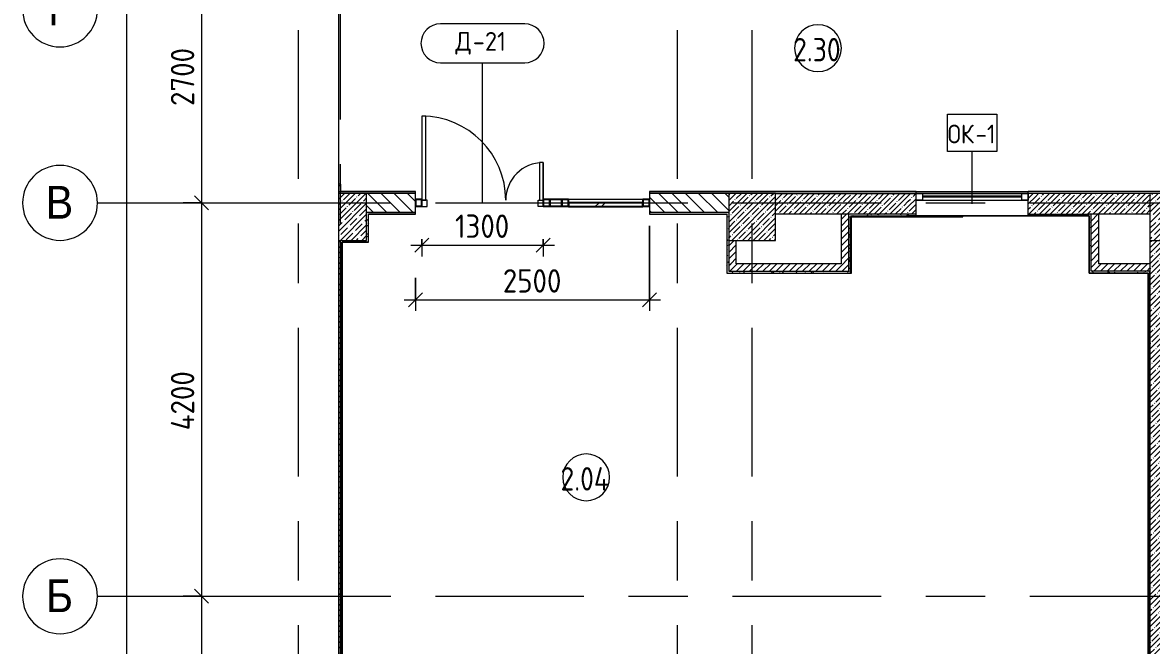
# Model space of a CAD drawing. Header units: millimetres. Extents: x 35363 to 232034, y -8553 to 29000.
# Drawn here: x 35363 to 47425, y 3076 to 9724 of the extents above; entities that cross this region are included whole.
import ezdxf

# ---------------------------------------------------------------- set-up
doc = ezdxf.new("R2010")
doc.units = ezdxf.units.MM
doc.linetypes.add('Осевая', pattern=[3175, 635, -476.25, 1587.5, -476.25])
for name, color, linetype, lineweight in [('A-ANNO-DIMS', 7, 'Continuous', 9), ('A-ANNO-DIMS-100', 7, 'Continuous', 9), ('A-AREA-IDEN', 7, 'Continuous', 9), ('A-DETL-GENF', 7, 'Continuous', 9), ('A-DOOR-IDEN', 7, 'Continuous', 9), ('A-GLAZ', 7, 'Continuous', 9), ('A-GLAZ-1', 7, 'Continuous', 13), ('A-GLAZ-CURT', 7, 'Continuous', 9), ('A-GLAZ-CURT-1', 7, 'Continuous', 25), ('A-GLAZ-CWMG', 7, 'Continuous', 9), ('A-GLAZ-CWMG-1', 7, 'Continuous', 25), ('A-GLAZ-IDEN', 7, 'Continuous', 9), ('A-WALL', 7, 'Continuous', 9), ('I-WALL', 7, 'Continuous', 9), ('S-COLS', 7, 'Continuous', 9), ('Оси', 7, 'Continuous', 9), ('Оси-1', 7, 'Continuous', 20), ('Оси-2', 7, 'Осевая', 9)]:
    doc.layers.add(name, color=color, linetype=linetype, lineweight=lineweight)
for name, color, linetype, lineweight, true_color in [('A-DOOR-1', 1, 'Continuous', 9, 0xff0000), ('A-WALL-1', 7, 'Continuous', 9, 0x3c3c3c), ('A-WALL-FNSH-1', 7, 'Continuous', 9, 0x3c3c3c)]:
    doc.layers.add(name, color=color, linetype=linetype, lineweight=lineweight, true_color=true_color)
doc.styles.add('Arial', font='arial.ttf', dxfattribs={"width": 0.9, "height": 350})
doc.styles.add('GOST Common', font='GOST_Common.ttf', dxfattribs={"height": 200})
doc.styles.add('GOST Common_1', font='GOST_Common.ttf', dxfattribs={"width": 0.9, "height": 250})
doc.styles.add('ISOCPEUR', font='isocpeur.ttf', dxfattribs={"width": 0.9, "height": 250})
doc.styles.add('ISOCPEUR_1', font='isocpeur.ttf', dxfattribs={"width": 0.9, "height": 200})
doc.dimstyles.new('ISO-2_5_0_9К_БОЛЬШОЙ', dxfattribs={"dimscale": 304.8, "dimtxt": 248.995294, "dimasz": 0.492126, "dimexe": 0.393701, "dimexo": 0.984252, "dimgap": 0, "dimtad": 1, "dimdec": 0, "dimrnd": 10, "dimzin": 0, "dimdsep": 46, "dimtxsty": 'ISOCPEUR', "dimblk1": 'OBLIQUE', "dimblk2": 'OBLIQUE', "dimsah": 1, "dimcen": 0.09, "dimdle": 0.393701, "dimazin": 0, "dimtfac": 1, "dimtdec": 4, "dimtix": 1, "dimtmove": 0, "dimatfit": 3, "dimfxl": 1, "dimtvp": 1, "dimtolj": 1, "dimtzin": 0, "dimarcsym": 2})
doc.dimstyles.new('ISO-2_5_0_9К_БОЛЬШОЙ_1', dxfattribs={"dimscale": 304.8, "dimtxt": 248.995294, "dimasz": 0.492126, "dimexe": 0.393701, "dimexo": 0.984252, "dimgap": 0, "dimtad": 1, "dimdec": 0, "dimrnd": 10, "dimzin": 0, "dimdsep": 46, "dimtxsty": 'ISOCPEUR', "dimblk1": 'OBLIQUE', "dimblk2": 'OBLIQUE', "dimsah": 1, "dimcen": 0.09, "dimdle": 0.393701, "dimazin": 0, "dimtfac": 1, "dimtdec": 4, "dimtix": 1, "dimtmove": 2, "dimatfit": 3, "dimfxl": 1, "dimtvp": 1, "dimtolj": 1, "dimtzin": 0, "dimarcsym": 2})
pattern_1 = [(45, (0, 0), (-35.35534, 35.35534), [])]
pattern_2 = [(45, (0, 0), (-57.02463, 57.02463), []), (45, (57.025, 0), (-57.02463, 57.02463), [100.806, -20.161, 3.353, -16.808])]
pattern_3 = [(0, (0, 0), (121.92, 30.48), [10.058, -81.382, 10.058, -81.382, -487.68]), (0, (0, 0), (121.92, 30.48), [-182.88, 10.058, -172.822, 10.058, -81.382, -213.36]), (0, (0, 0), (121.92, 30.48), [-457.2, 10.058, -50.902, 10.058, -142.342]), (120, (45.72, 15.24), (-87.356454, 90.345817), [10.058, -81.382, 10.058, -81.382, -487.68]), (120, (45.72, 15.24), (-87.356454, 90.345817), [-182.88, 10.058, -172.822, 10.058, -81.382, -213.36]), (120, (45.72, 15.24), (-87.356454, 90.345817), [-457.2, 10.058, -50.902, 10.058, -142.342]), (240, (60.96, 76.2), (-34.563546, -120.825817), [10.058, -81.382, 10.058, -81.382, -487.68]), (240, (60.96, 76.2), (-34.563546, -120.825817), [-182.88, 10.058, -172.822, 10.058, -81.382, -213.36]), (240, (60.96, 76.2), (-34.563546, -120.825817), [-457.2, 10.058, -50.902, 10.058, -142.342])]

# ---------------------------------------------------------------- blocks, each defined once
blk = doc.blocks.new('BSC_Колонна _Прямоугольная - 500х500-23286270-План заполнения и маркировки дверных проемов 2 этажа в осях 12-23')
at = {"layer": 'S-COLS'}
h = blk.add_hatch(dxfattribs=at)
h.set_pattern_fill('FP_1', color=256, style=0, pattern_type=2)
h.set_pattern_definition([(45, (-38790, -7650), (-57.02463, 57.02463), []), (45, (-38732.975, -7650), (-57.02463, 57.02463), [100.806, -20.161, 3.353, -16.808])])
h.paths.add_polyline_path([(-47, -250), (250, -250), (250, 250), (-47, 250), (-47, -12)])
for p, q in [((250, 250), (-47, 250)), ((250, -250), (250, 250)), ((-47, -250), (250, -250))]:
    blk.add_line(p, q, dxfattribs=at)
blk = doc.blocks.new('BSC_Колонна _Прямоугольная - 500х500-V1-План заполнения и маркировки дверных проемов 2 этажа в осях 12-23')
at = {"layer": 'S-COLS'}
h = blk.add_hatch(dxfattribs=at)
h.set_pattern_fill('FP_2', color=256, style=0, pattern_type=2)
h.set_pattern_definition([(45, (-43160, -7650), (-57.02463, 57.02463), []), (45, (-43102.975, -7650), (-57.02463, 57.02463), [100.806, -20.161, 3.353, -16.808])])
h.paths.add_polyline_path([(-250, -250), (250, -250), (250, 250), (-250, 250)])
for p, q in [((250, 250), (-250, 250)), ((-250, 250), (-250, -250)), ((250, -250), (250, 250)), ((-250, -250), (250, -250))]:
    blk.add_line(p, q, dxfattribs=at)
blk = doc.blocks.new('BSC_Колонна _Прямоугольная - 500х500-V2-План заполнения и маркировки дверных проемов 2 этажа в осях 12-23')
at = {"layer": 'S-COLS'}
h = blk.add_hatch(dxfattribs=at)
h.set_pattern_fill('FP_3', color=256, style=0, pattern_type=2)
h.set_pattern_definition([(45, (-47660, -7650), (-57.02463, 57.02463), []), (45, (-47602.975, -7650), (-57.02463, 57.02463), [100.806, -20.161, 3.353, -16.808])])
h.paths.add_polyline_path([(-250, -250), (250, -250), (250, 250), (-250, 250)])
for p, q in [((250, 250), (-250, 250)), ((-250, 250), (-250, -250)), ((250, -250), (250, 250)), ((-250, -250), (250, -250))]:
    blk.add_line(p, q, dxfattribs=at)
blk = doc.blocks.new('120_Окно_СКБ_1Ст - 120_Окно_СКБ_1Ст 400х1200 EI30-24228621-План заполнения и маркировки дверных проемов 2 этажа в осях 12-23')
at = {"layer": 'A-GLAZ'}
for p, q in [((600, 110), (-600, 110)), ((-600, 40), (600, 40)), ((530, 80), (-530, 80)), ((530, 70), (-530, 70))]:
    blk.add_line(p, q, dxfattribs=at)
at = {"layer": 'A-GLAZ-1'}
for p, q in [((-600, 40), (-600, 110)), ((-600, 110), (-530, 110)), ((-530, 40), (-600, 40)), ((-530, 110), (-530, 40)), ((530, 40), (530, 110)), ((530, 110), (600, 110)), ((600, 40), (530, 40)), ((600, 110), (600, 40))]:
    blk.add_line(p, q, dxfattribs=at)
blk = doc.blocks.new('Прямоугольный импост - 50 x 70 мм-31700031-План заполнения и маркировки дверных проемов 2 этажа в осях 12-23')
at = {"layer": 'A-GLAZ-CWMG-1'}
for p, q in [((-70, 35), (0, 35)), ((-70, -35), (-70, 35)), ((0, 35), (0, -35)), ((0, -35), (-70, -35))]:
    blk.add_line(p, q, dxfattribs=at)
blk = doc.blocks.new('Дверь_Витражная_остекление_ - ДВН_ДАО_Главный вход_1200 в свету-31742133-План заполнения и маркировки дверных проемов 2 этажа в осях 12-23')
at = {"layer": 'A-DETL-GENF'}
for p, q in [((-607.5, 925), (-647.5, 925)), ((-647.5, 925), (-647.5, 35)), ((-607.5, 30), (-607.5, 925)), ((647.5, 430), (607.5, 430)), ((607.5, 430), (607.5, 30)), ((647.5, 35), (647.5, 430)), ((-647.5, 30), (-607.5, 30)), ((-592.5, 30), (-647.5, 30)), ((-592.5, -40), (-592.5, 30)), ((592.5, -40), (592.5, 30)), ((592.5, 30), (647.5, 30)), ((607.5, 30), (647.5, 30)), ((-647.5, -35), (-647.5, -40)), ((-647.5, -40), (-592.5, -40)), ((647.5, -40), (592.5, -40)), ((647.5, -35), (647.5, -40))]:
    blk.add_line(p, q, dxfattribs=at)
at = {"layer": 'A-DOOR-1'}
for p, q in [((-647.5, 925), (-647.5, 35)), ((647.5, 430), (647.5, 35))]:
    blk.add_line(p, q, dxfattribs=at)
for centre, radius, start, end in [((-647.5, 30), 895, 360, 90), ((647.5, 30), 400, 90, 180)]:
    blk.add_arc(centre, radius, start, end, dxfattribs=at)
blk = doc.blocks.new('Системная панель - Стемалит - 40мм-32257327-План заполнения и маркировки дверных проемов 2 этажа в осях 12-23')
at = {"layer": 'A-GLAZ-CURT-1'}
for p, q in [((65, 35), (-65, 35)), ((-65, 35), (-65, -35)), ((65, -35), (65, 35)), ((-65, -35), (65, -35))]:
    blk.add_line(p, q, dxfattribs=at)
blk = doc.blocks.new('Прямоугольный импост - 50 x 70 мм-31687886-План заполнения и маркировки дверных проемов 2 этажа в осях 12-23')
at = {"layer": 'A-GLAZ-CWMG-1'}
for p, q in [((-35, 35), (35, 35)), ((-35, -35), (-35, 35)), ((35, 35), (35, -35)), ((35, -35), (-35, -35))]:
    blk.add_line(p, q, dxfattribs=at)
blk = doc.blocks.new('Прямоугольный импост - 50 x 70 мм-31701779-План заполнения и маркировки дверных проемов 2 этажа в осях 12-23')
at = {"layer": 'A-GLAZ-CWMG-1'}
for p, q in [((0, 35), (-70, 35)), ((-70, 35), (-70, -35)), ((0, -35), (0, 35)), ((-70, -35), (0, -35))]:
    blk.add_line(p, q, dxfattribs=at)
blk = doc.blocks.new('Системная панель - Стекло - 40мм-32257331-План заполнения и маркировки дверных проемов 2 этажа в осях 12-23')
at = {"layer": 'A-GLAZ-CURT'}
h = blk.add_hatch(dxfattribs=at)
h.set_pattern_fill('FP_60', color=256, style=0, pattern_type=2)
h.set_pattern_definition([(45, (-41693.5, -7700), (-282.8427, 282.8427), [200, -600]), (45, (-41893.5, -7800), (-282.8427, 282.8427), [600, -200]), (45, (-41493.5, -7900), (-282.8427, 282.8427), [200, -600])])
h.paths.add_polyline_path([(397.5, -40), (397.5, 0), (-397.5, 0), (-397.5, -40)])
at = {"layer": 'A-GLAZ-CURT-1'}
for p, q in [((397.5, 0), (-397.5, 0)), ((-397.5, 0), (-397.5, -40)), ((397.5, -40), (397.5, 0)), ((-397.5, -40), (397.5, -40))]:
    blk.add_line(p, q, dxfattribs=at)
blk = doc.blocks.new('Прямоугольный импост - 50 x 70 мм-31702100-План заполнения и маркировки дверных проемов 2 этажа в осях 12-23')
at = {"layer": 'A-GLAZ-CWMG-1'}
for p, q in [((-35, 35), (35, 35)), ((-35, -35), (-35, 35)), ((35, 35), (35, -35)), ((35, -35), (-35, -35))]:
    blk.add_line(p, q, dxfattribs=at)
blk = doc.blocks.new('Прямоугольный импост - 50 x 70 мм-31720914-План заполнения и маркировки дверных проемов 2 этажа в осях 12-23')
at = {"layer": 'A-GLAZ-CWMG'}
blk.add_line((41991, 7835), (41196, 7835), dxfattribs=at)
blk = doc.blocks.new('DET_L_Линия разрыва - М100-30654842-План заполнения и маркировки дверных проемов 2 этажа в осях 12-23')
at = {"layer": 'A-DETL-GENF'}
blk.add_line((24080, 0), (12340, 0), dxfattribs=at)
blk = doc.blocks.new('Ось сетки - D8-29747960-План заполнения и маркировки дверных проемов 2 этажа в осях 12-23')
at = {"layer": 'Оси-1'}
for start, end in [(360, 180), (180, 360)]:
    blk.add_arc((0, 0), 4, start, end, dxfattribs=at)
blk = doc.blocks.new('DIMBLOCK10-План заполнения и маркировки дверных проемов 2 этажа в осях 12-23')
at = {"layer": 'A-ANNO-DIMS-100'}
for p, q in [((37081, 10500), (37395, 10500)), ((37275, 10500), (37081, 10500)), ((37275, 10500), (37275, 7800)), ((37081, 7800), (37395, 7800)), ((37275, 7800), (37081, 7800))]:
    blk.add_line(p, q, dxfattribs=at)
at = {"layer": 'A-ANNO-DIMS-100', "lineweight": 20}
for p, q in [((37275, 10500), (37200, 10575)), ((37275, 10500), (37350, 10425)), ((37275, 7800), (37200, 7875)), ((37275, 7800), (37350, 7725))]:
    blk.add_line(p, q, dxfattribs=at)
at = {"layer": 'A-ANNO-DIMS-100', "color": 0, "insert": (36948, 8834), "char_height": 250, "width": 758.48, "attachment_point": 1, "rotation": 90, "line_spacing_factor": 1.149209, "style": 'ISOCPEUR'}
blk.add_mtext('2700', dxfattribs=at)
blk = doc.blocks.new('_Oblique')
at = {"color": 0, "linetype": 'ByBlock', "lineweight": -2}
blk.add_line((-0.5, -0.5), (0.5, 0.5), dxfattribs=at)
blk = doc.blocks.new('DIMBLOCK11-План заполнения и маркировки дверных проемов 2 этажа в осях 12-23')
at = {"layer": 'A-ANNO-DIMS-100', "lineweight": 20}
for p, q in [((37275, 7800), (37200, 7875)), ((37275, 7800), (37350, 7725)), ((37275, 3600), (37200, 3675)), ((37275, 3600), (37350, 3525))]:
    blk.add_line(p, q, dxfattribs=at)
at = {"layer": 'A-ANNO-DIMS-100'}
for p, q in [((37081, 7800), (37395, 7800)), ((37275, 7800), (37081, 7800)), ((37275, 7800), (37275, 3600)), ((37081, 3600), (37395, 3600)), ((37275, 3600), (37081, 3600))]:
    blk.add_line(p, q, dxfattribs=at)
at = {"layer": 'A-ANNO-DIMS-100', "color": 0, "insert": (36948, 5372), "char_height": 250, "width": 787.21, "attachment_point": 1, "rotation": 90, "line_spacing_factor": 1.149209, "style": 'ISOCPEUR'}
blk.add_mtext('4200', dxfattribs=at)
blk = doc.blocks.new('DIMBLOCK12-План заполнения и маркировки дверных проемов 2 этажа в осях 12-23')
at = {"layer": 'A-ANNO-DIMS-100', "lineweight": 20}
for p, q in [((37275, 3600), (37200, 3675)), ((37275, 3600), (37350, 3525)), ((37275, 0), (37200, 75)), ((37275, 0), (37350, -75))]:
    blk.add_line(p, q, dxfattribs=at)
at = {"layer": 'A-ANNO-DIMS-100'}
for p, q in [((37081, 3600), (37395, 3600)), ((37275, 3600), (37081, 3600)), ((37275, 3600), (37275, -120)), ((37081, 0), (37395, 0)), ((37275, 0), (37081, 0))]:
    blk.add_line(p, q, dxfattribs=at)
at = {"layer": 'A-ANNO-DIMS-100', "color": 0, "insert": (36948, 1484), "char_height": 250, "width": 758.48, "attachment_point": 1, "rotation": 90, "line_spacing_factor": 1.149209, "style": 'ISOCPEUR'}
blk.add_mtext('3600', dxfattribs=at)
blk = doc.blocks.new('DIMBLOCK13-План заполнения и маркировки дверных проемов 2 этажа в осях 12-23')
at = {"layer": 'A-ANNO-DIMS-100', "lineweight": 20}
for p, q in [((36475, 27000), (36400, 27075)), ((36475, 27000), (36550, 26925)), ((36475, 0), (36400, 75)), ((36475, 0), (36550, -75))]:
    blk.add_line(p, q, dxfattribs=at)
at = {"layer": 'A-ANNO-DIMS-100'}
for p, q in [((36475, 27120), (36475, -120)), ((36281, 27000), (36595, 27000)), ((36475, 27000), (36281, 27000)), ((36281, 0), (36595, 0)), ((36475, 0), (36281, 0))]:
    blk.add_line(p, q, dxfattribs=at)
at = {"layer": 'A-ANNO-DIMS-100', "color": 0, "insert": (36148, 13572), "char_height": 250, "width": 948.1, "attachment_point": 1, "rotation": 90, "line_spacing_factor": 1.149209, "style": 'ISOCPEUR'}
blk.add_mtext('27000', dxfattribs=at)
blk = doc.blocks.new('Марка_Помещения - Номер-25198446-План заполнения и маркировки дверных проемов 2 этажа в осях 12-23')
at = {"layer": 'A-AREA-IDEN'}
for start, end in [(360, 180), (180, 360)]:
    blk.add_arc((0, 0), 2.5, start, end, dxfattribs=at)
blk = doc.blocks.new('DIMBLOCK55-План заполнения и маркировки дверных проемов 2 этажа в осях 12-23')
at = {"layer": 'A-ANNO-DIMS-100', "lineweight": 20}
for p, q in [((39631, 7349), (39706, 7424)), ((40926, 7349), (41001, 7424)), ((39631, 7349), (39556, 7274)), ((40926, 7349), (40851, 7274))]:
    blk.add_line(p, q, dxfattribs=at)
at = {"layer": 'A-ANNO-DIMS-100'}
for p, q in [((39631, 7413), (39631, 7229)), ((39631, 7349), (39631, 7413)), ((40926, 7413), (40926, 7229)), ((40926, 7349), (40926, 7413)), ((39511, 7349), (41046, 7349))]:
    blk.add_line(p, q, dxfattribs=at)
at = {"layer": 'A-ANNO-DIMS-100', "color": 0, "insert": (39984, 7676), "char_height": 250, "width": 706.76, "attachment_point": 1, "line_spacing_factor": 1.149209, "style": 'ISOCPEUR'}
blk.add_mtext('1300', dxfattribs=at)
blk = doc.blocks.new('DIMBLOCK56-План заполнения и маркировки дверных проемов 2 этажа в осях 12-23')
at = {"layer": 'A-ANNO-DIMS-100'}
for p, q in [((42061, 7556), (42061, 6646)), ((42061, 6766), (42061, 7556)), ((39561, 7000), (39561, 6646)), ((39561, 6766), (39561, 7000)), ((39441, 6766), (42181, 6766))]:
    blk.add_line(p, q, dxfattribs=at)
at = {"layer": 'A-ANNO-DIMS-100', "lineweight": 20}
for p, q in [((39561, 6766), (39486, 6691)), ((39561, 6766), (39636, 6841)), ((42061, 6766), (41986, 6691)), ((42061, 6766), (42136, 6841))]:
    blk.add_line(p, q, dxfattribs=at)
at = {"layer": 'A-ANNO-DIMS-100', "color": 0, "insert": (40495, 7092), "char_height": 250, "width": 758.48, "attachment_point": 1, "line_spacing_factor": 1.149209, "style": 'ISOCPEUR'}
blk.add_mtext('2500', dxfattribs=at)
blk = doc.blocks.new('М_двери - Типоразмер_рамка-25223575-План заполнения и маркировки дверных проемов 2 этажа в осях 12-23')
at = {"layer": 'A-DOOR-IDEN'}
for p, q in [((4.5, 2.08), (-4.5, 2.08)), ((-4.5, -2.08), (4.5, -2.08))]:
    blk.add_line(p, q, dxfattribs=at)
for centre, start, end in [((-4.5, 0), 90, 270), ((4.5, 0), 270, 90)]:
    blk.add_arc(centre, 2.08, start, end, dxfattribs=at)

msp = doc.modelspace()

# ---------------------------------------------------------------- hatches: boundary and pattern name
at = {"layer": 'I-WALL'}
h = msp.add_hatch(dxfattribs=at)
h.set_pattern_fill('FP_58', color=256, style=0, pattern_type=2)
h.set_pattern_definition(pattern_3)
h.paths.add_polyline_path([(38760, 7900), (38760, 8000), (38742.7, 8000), (38742.7, 7900)])
h.paths.add_polyline_path([(38742.7, 10130), (38760, 10130), (38760, 10230), (38742.7, 10230), (38742.7, 10140.5)])
h = msp.add_hatch(dxfattribs=at)
h.set_pattern_fill('FP_58', color=256, style=0, pattern_type=2)
h.set_pattern_definition(pattern_3)
h.paths.add_polyline_path([(71765, 7900), (72250, 7900), (72250, 7908), (72305, 7908), (72305, 7920), (71735, 7920), (71735, 7908), (71765, 7908), (71765, 7901.7)])
h.paths.add_polyline_path([(74750, 7900), (74750, 7920), (73705, 7920), (73705, 7908), (73760, 7908), (73760, 7900)])
h.paths.add_polyline_path([(70605, 7900), (70605, 7908), (70635, 7908), (70635, 7920), (69360.5, 7920), (69360.5, 7908), (69390.5, 7908), (69390.5, 7900), (70255.3, 7900)])
h.paths.add_polyline_path([(65410, 7900), (65925, 7900.9), (65925, 7908), (65955, 7908), (65955, 7920), (64150.1, 7920), (64150.1, 7900), (64442.6, 7900)])
h.paths.add_polyline_path([(68230.5, 7900), (68230.5, 7908), (68260.5, 7908), (68260.5, 7920), (67055, 7920), (67055, 7908), (67085, 7908), (67085, 7900), (67348.9, 7900)])
h.paths.add_polyline_path([(61536.2, 7900), (62870.1, 7900), (62870.1, 7920), (59931, 7920), (59931, 7900), (61410, 7900)])
h.paths.add_polyline_path([(53861.9, 7900), (53861.9, 7920), (50930, 7920), (50930, 7900), (52817.1, 7900)])
h.paths.add_polyline_path([(55141.9, 7900), (57431, 7900), (57431, 7920), (55141.9, 7920)])
h.paths.add_polyline_path([(47410, 7900), (48430, 7900), (48430, 7920), (46186.5, 7920), (46186.5, 7900), (47004.4, 7900)])
h.paths.add_polyline_path([(44098, 7900), (44826.5, 7900), (44826.5, 7920), (42061, 7920), (42061, 7900), (43410, 7900)])
h.paths.add_polyline_path([(38742.7, 7900), (39561, 7900), (39561, 7920), (38742.7, 7920), (38742.7, 7902.5)])
h = msp.add_hatch(dxfattribs=at)
h.set_pattern_fill('FP_19', color=256, style=0, pattern_type=2)
h.set_pattern_definition([(135, (0, 0), (-70.71068, -70.71068), [])])
h.paths.add_polyline_path([(42910, 7700), (42910, 7900), (42061, 7900), (42061, 7700)])
h.paths.add_polyline_path([(39561, 7700), (39561, 7900), (39040, 7900), (39040, 7700)])
h = msp.add_hatch(dxfattribs=at)
h.set_pattern_fill('FP_17', color=256, style=0, pattern_type=2)
h.set_pattern_definition(pattern_2)
h.paths.add_polyline_path([(46860, 7680), (47410, 7680), (47410, 7900), (46186.5, 7900), (46186.5, 7680), (46780, 7680)])
h.paths.add_polyline_path([(44826.5, 7680), (44826.5, 7900), (43410, 7900), (43410, 7680), (44190, 7680)])
h = msp.add_hatch(dxfattribs=at)
h.set_pattern_fill('FP_58', color=256, style=0, pattern_type=2)
h.set_pattern_definition(pattern_3)
h.paths.add_polyline_path([(64150.1, 7900), (64150.1, 7920), (64110, 7920), (64110, 7900)])
h.paths.add_polyline_path([(62870.1, 7900), (62910, 7900), (62910, 7920), (62870.1, 7920)])
h.paths.add_polyline_path([(55110, 7900), (55141.9, 7900), (55141.9, 7920), (55110, 7920)])
h.paths.add_polyline_path([(53910, 7900), (53910, 7920), (53861.9, 7920), (53861.9, 7900)])
h.paths.add_polyline_path([(44910, 7900), (44910, 7920), (44826.5, 7920), (44826.5, 7900)])
h.paths.add_polyline_path([(46110, 7900), (46186.5, 7900), (46186.5, 7920), (46110, 7920)])
h = msp.add_hatch(dxfattribs=at)
h.set_pattern_fill('FP_17', color=256, style=0, pattern_type=2)
h.set_pattern_definition(pattern_2)
h.paths.add_polyline_path([(46186.5, 7680), (46186.5, 7900), (46110, 7900), (46110, 7680)])
h.paths.add_polyline_path([(44826.5, 7680), (44910, 7680), (44910, 7900), (44826.5, 7900)])
h = msp.add_hatch(dxfattribs=at)
h.set_pattern_fill('FP_58', color=256, style=0, pattern_type=2)
h.set_pattern_definition(pattern_3)
h.paths.add_polyline_path([(42890, 7680), (42910, 7680), (42910, 7700), (42061, 7700), (42061, 7680), (42889, 7680)])
h.paths.add_polyline_path([(39040, 7680), (39561, 7680), (39561, 7700), (39040, 7700)])
h = msp.add_hatch(dxfattribs=at)
h.set_pattern_fill('FP_58', color=256, style=0, pattern_type=2)
h.set_pattern_definition(pattern_3)
h.paths.add_polyline_path([(39060, 7380), (39060, 7680), (39040, 7680), (39040, 7380)])
h = msp.add_hatch(dxfattribs=at)
h.set_pattern_fill('FP_58', color=256, style=0, pattern_type=2)
h.set_pattern_definition(pattern_3)
h.paths.add_polyline_path([(42890, 7070), (42910, 7070), (42910, 7680), (42890, 7679), (42890, 7400)])
h = msp.add_hatch(dxfattribs=at)
h.set_pattern_fill('FP_22', color=256, style=0, pattern_type=2)
h.set_pattern_definition(pattern_1)
h.paths.add_polyline_path([(44110, 7070), (44190, 7070), (44190, 7680), (44110, 7680), (44110, 7150)])
h = msp.add_hatch(dxfattribs=at)
h.set_pattern_fill('FP_58', color=256, style=0, pattern_type=2)
h.set_pattern_definition(pattern_3)
h.paths.add_polyline_path([(46759, 7660), (46760, 7660), (46760, 7680), (46186.5, 7680), (46186.5, 7660)])
h.paths.add_polyline_path([(44818.9, 7660), (44826.5, 7660), (44826.5, 7680), (44190, 7680), (44190, 7660), (44210, 7660)])
h = msp.add_hatch(dxfattribs=at)
h.set_pattern_fill('FP_58', color=256, style=0, pattern_type=2)
h.set_pattern_definition(pattern_3)
h.paths.add_polyline_path([(44190, 7050), (44210, 7050), (44210, 7660), (44190, 7660), (44190, 7070)])
h = msp.add_hatch(dxfattribs=at)
h.set_pattern_fill('FP_58', color=256, style=0, pattern_type=2)
h.set_pattern_definition(pattern_3)
h.paths.add_polyline_path([(46186.5, 7660), (46186.5, 7680), (46110, 7680), (46110, 7660)])
h.paths.add_polyline_path([(44826.5, 7660), (44910, 7660), (44910, 7680), (44826.5, 7680)])
h = msp.add_hatch(dxfattribs=at)
h.set_pattern_fill('FP_58', color=256, style=0, pattern_type=2)
h.set_pattern_definition(pattern_3)
h.paths.add_polyline_path([(46780, 7070), (46780, 7680), (46760, 7680), (46760, 7070)])
h = msp.add_hatch(dxfattribs=at)
h.set_pattern_fill('FP_22', color=256, style=0, pattern_type=2)
h.set_pattern_definition(pattern_1)
h.paths.add_polyline_path([(46860, 7070), (46860, 7680), (46780, 7680), (46780, 7070)])
h = msp.add_hatch(dxfattribs=at)
h.set_pattern_fill('FP_17', color=256, style=0, pattern_type=2)
h.set_pattern_definition(pattern_2)
h.paths.add_polyline_path([(38760, 410), (38760, 7400), (38742.7, 7400), (38742.7, 410)])
h = msp.add_hatch(dxfattribs=at)
h.set_pattern_fill('FP_58', color=256, style=0, pattern_type=2)
h.set_pattern_definition(pattern_3)
h.paths.add_polyline_path([(38780, 7380), (39040, 7380), (39040, 7400), (38760, 7400), (38760, 7380)])
h = msp.add_hatch(dxfattribs=at)
h.set_pattern_fill('FP_58', color=256, style=0, pattern_type=2)
h.set_pattern_definition(pattern_3)
h.paths.add_polyline_path([(38780, 800), (38780, 7380), (38760, 7380), (38760, 800)])
h = msp.add_hatch(dxfattribs=at)
h.set_pattern_fill('FP_22', color=256, style=0, pattern_type=2)
h.set_pattern_definition(pattern_1)
h.paths.add_polyline_path([(42990, 7150), (42990, 7400), (42910, 7400), (42910, 7150)])
h = msp.add_hatch(dxfattribs=at)
h.set_pattern_fill('FP_17', color=256, style=0, pattern_type=2)
h.set_pattern_definition(pattern_2)
h.paths.add_polyline_path([(47410, 400), (47630, 400), (47630, 7400), (47410, 7400), (47410, 789.1)])
h = msp.add_hatch(dxfattribs=at)
h.set_pattern_fill('FP_22', color=256, style=0, pattern_type=2)
h.set_pattern_definition(pattern_1)
h.paths.add_polyline_path([(44098, 7070), (44110, 7070), (44110, 7150), (42910, 7150), (42910, 7070)])
h = msp.add_hatch(dxfattribs=at)
h.set_pattern_fill('FP_22', color=256, style=0, pattern_type=2)
h.set_pattern_definition(pattern_1)
h.paths.add_polyline_path([(47410, 7070), (47410, 7150), (46860, 7150), (46860, 7070), (47390, 7070)])
h = msp.add_hatch(dxfattribs=at)
h.set_pattern_fill('FP_58', color=256, style=0, pattern_type=2)
h.set_pattern_definition(pattern_3)
h.paths.add_polyline_path([(44098, 7050), (44190, 7050), (44190, 7070), (42890, 7070), (42890, 7050)])
h = msp.add_hatch(dxfattribs=at)
h.set_pattern_fill('FP_58', color=256, style=0, pattern_type=2)
h.set_pattern_definition(pattern_3)
h.paths.add_polyline_path([(47389, 7050), (47390, 7050), (47390, 7070), (46760, 7070), (46760, 7050), (47004.4, 7050)])
h = msp.add_hatch(dxfattribs=at)
h.set_pattern_fill('FP_58', color=256, style=0, pattern_type=2)
h.set_pattern_definition(pattern_3)
h.paths.add_polyline_path([(47390, 100), (47410, 100), (47410, 7070), (47390, 7070), (47390, 120)])

# ---------------------------------------------------------------- linework, layer by layer
at = {"layer": 'A-DOOR-IDEN'}
msp.add_line((40278.5, 7800), (40278.5, 9294.8), dxfattribs=at)
at = {"layer": 'A-GLAZ-IDEN'}
msp.add_line((45510, 7790), (45510, 8349), dxfattribs=at)
at = {"layer": 'A-GLAZ-IDEN', "flags": 128}
msp.add_lwpolyline([(45248.1, 8746), (45771.9, 8746), (45771.9, 8349), (45248.1, 8349)], close=True, dxfattribs=at)
at = {"layer": 'A-WALL'}
for p, q in [((38742.7, 7920), (39561, 7920)), ((39561, 7900), (39040, 7900)), ((44910, 7920), (42061, 7920)), ((48430, 7920), (46110, 7920)), ((39040, 7700), (39561, 7700)), ((39060, 7380), (39060, 7680)), ((39561, 7680), (39060, 7680)), ((39061, 7680), (39061, 7679)), ((42061, 7700), (42910, 7700)), ((42061, 7680), (42890, 7680)), ((44910, 7680), (43410, 7680)), ((44190, 7680), (44190, 7070)), ((46110, 7680), (46760, 7680)), ((46760, 7660), (46110, 7660)), ((46759, 7659), (46759, 7660)), ((46760, 7660), (46760, 7070)), ((38760, 775), (38760, 7400)), ((38760, 7380), (38760, 800)), ((39040, 7380), (38780, 7380)), ((38780, 780), (38780, 7379)), ((47410, 7380), (47410, 400)), ((47390, 7050), (46760, 7050)), ((47410, 7070), (46780, 7070)), ((47410, 400), (47410, 7070))]:
    msp.add_line(p, q, dxfattribs=at)
at = {"layer": 'A-WALL-1'}
for p, q in [((38760, 8000), (38742.7, 8000)), ((38760, 7900), (38760, 7920)), ((39561, 7680), (39561, 7920)), ((42061, 7920), (42061, 7680)), ((42910, 7900), (42061, 7900)), ((43410, 7900), (44910, 7900)), ((44910, 7660), (44910, 7920)), ((46110, 7660), (46110, 7920)), ((47410, 7900), (46110, 7900)), ((42890, 7680), (42890, 7050)), ((44110, 7680), (44110, 7150)), ((44210, 7660), (44826.5, 7660)), ((44210, 7050), (44210, 7652)), ((47410, 7680), (46760, 7680)), ((46780, 7070), (46780, 7680)), ((46860, 7680), (46860, 7150)), ((42910, 7400), (42910, 7070)), ((42990, 7150), (42990, 7400)), ((47410, 7400), (47410, 7380)), ((44110, 7150), (42990, 7150)), ((47410, 7150), (46860, 7150)), ((42890, 7050), (44210, 7050)), ((42910, 7070), (44190, 7070))]:
    msp.add_line(p, q, dxfattribs=at)
at = {"layer": 'A-WALL-FNSH-1'}
for p, q in [((38760, 8000), (38760, 7920)), ((38761, 8000), (38760, 8000)), ((38761, 7921), (38761, 8000)), ((39561, 7921), (38761, 7921)), ((39561, 7920), (39561, 7921)), ((42061, 7921), (44910, 7921)), ((42061, 7920), (42061, 7921)), ((48430, 7921), (46110, 7921)), ((46110, 7920), (46110, 7921)), ((39061, 7379), (39061, 7679)), ((39061, 7679), (39561, 7679)), ((39561, 7679), (39561, 7680)), ((42061, 7680), (42061, 7679)), ((42061, 7679), (42890, 7679)), ((42889, 7680), (42889, 7049)), ((44910, 7660), (44826.5, 7660)), ((44910, 7659), (44826.5, 7659)), ((46759, 7659), (46110, 7659)), ((46759, 7049), (46759, 7659)), ((38780, 7380), (38780, 7379)), ((38780, 7379), (39061, 7379)), ((38781, 801), (38781, 7380)), ((39060, 7380), (39040, 7380)), ((42889, 7049), (44210, 7049)), ((44210, 7049), (44210, 7050)), ((46759, 7049), (47389, 7049)), ((46760, 7070), (46760, 7050)), ((47389, 7049), (47389, 121)), ((47390, 121), (47390, 7050))]:
    msp.add_line(p, q, dxfattribs=at)
at = {"layer": 'I-WALL'}
for p, q in [((44910, 7921), (46110, 7921)), ((44910, 7921), (44910, 7920)), ((44910, 7900), (46110, 7900)), ((44210, 7652), (44211, 7652)), ((44211, 7652), (44211, 7049.5)), ((44219, 7049.5), (44219, 7652)), ((44219, 7652), (45411, 7652)), ((44826.5, 7660), (44826.5, 7652)), ((46110, 7660), (44910, 7660)), ((44910, 7660), (44910, 7659)), ((46110, 7659), (44910, 7659)), ((45411, 7652), (45411, 7659)), ((46110, 7659), (46110, 7660)), ((44211, 7049.5), (44219, 7049.5))]:
    msp.add_line(p, q, dxfattribs=at)
at = {"layer": 'Оси'}
for p, q in [((36163.4, 7800), (38663.4, 7800)), ((36163.4, 3600), (38663.4, 3600))]:
    msp.add_line(p, q, dxfattribs=at)
at = {"layer": 'Оси-2'}
for p, q in [((42360, 593.7), (42360, 24898.1)), ((43160, 593.7), (43160, 24898.1)), ((38310, 593.7), (38310, 21277.7)), ((38760, 1228.7), (38760, 12700)), ((38663.4, 7800), (82200, 7800)), ((38663.4, 3600), (82200, 3600))]:
    msp.add_line(p, q, dxfattribs=at)

# ---------------------------------------------------------------- block references
at = {"layer": 'A-AREA-IDEN', "xscale": 99.99999999999993, "yscale": 99.99999999999993, "zscale": 99.99999999999993}
for p in [(43862.6, 9451.9), (41386, 4870.2)]:
    msp.add_blockref('Марка_Помещения - Номер-25198446-План заполнения и маркировки дверных проемов 2 этажа в осях 12-23', p, dxfattribs=at)
at = {"layer": 'A-DETL-GENF', "rotation": 270.0000000000003}
msp.add_blockref('DET_L_Линия разрыва - М100-30654842-План заполнения и маркировки дверных проемов 2 этажа в осях 12-23', (38742.7, 23799.7), dxfattribs=at)
at = {"layer": 'A-DOOR-1'}
msp.add_blockref('Дверь_Витражная_остекление_ - ДВН_ДАО_Главный вход_1200 в свету-31742133-План заполнения и маркировки дверных проемов 2 этажа в осях 12-23', (40278.5, 7800), dxfattribs=at)
at = {"layer": 'A-DOOR-IDEN', "xscale": 99.99999999999993, "yscale": 99.99999999999993, "zscale": 99.99999999999993}
msp.add_blockref('М_двери - Типоразмер_рамка-25223575-План заполнения и маркировки дверных проемов 2 этажа в осях 12-23', (40278.5, 9502.8), dxfattribs=at)
at = {"layer": 'A-GLAZ'}
msp.add_blockref('120_Окно_СКБ_1Ст - 120_Окно_СКБ_1Ст 400х1200 EI30-24228621-План заполнения и маркировки дверных проемов 2 этажа в осях 12-23', (45510, 7790), dxfattribs=at)
at = {"layer": 'A-GLAZ-CURT'}
for name, p in [('Системная панель - Стемалит - 40мм-32257327-План заполнения и маркировки дверных проемов 2 этажа в осях 12-23', (41061, 7800)), ('Системная панель - Стекло - 40мм-32257331-План заполнения и маркировки дверных проемов 2 этажа в осях 12-23', (41593.5, 7800))]:
    msp.add_blockref(name, p, dxfattribs=at)
at = {"layer": 'A-GLAZ-CWMG', "rotation": 180}
msp.add_blockref('Прямоугольный импост - 50 x 70 мм-31701779-План заполнения и маркировки дверных проемов 2 этажа в осях 12-23', (39561, 7800), dxfattribs=at)
at = {"layer": 'A-GLAZ-CWMG', "extrusion": (0, 0, -1), "rotation": 180}
for name, p in [('Прямоугольный импост - 50 x 70 мм-31687886-План заполнения и маркировки дверных проемов 2 этажа в осях 12-23', (-40961, 7800)), ('Прямоугольный импост - 50 x 70 мм-31702100-План заполнения и маркировки дверных проемов 2 этажа в осях 12-23', (-41161, 7800)), ('Прямоугольный импост - 50 x 70 мм-31700031-План заполнения и маркировки дверных проемов 2 этажа в осях 12-23', (-42061, 7800))]:
    msp.add_blockref(name, p, dxfattribs=at)
at = {"layer": 'A-GLAZ-CWMG'}
msp.add_blockref('Прямоугольный импост - 50 x 70 мм-31720914-План заполнения и маркировки дверных проемов 2 этажа в осях 12-23', (0, 0), dxfattribs=at)
at = {"layer": 'S-COLS'}
for name, p in [('BSC_Колонна _Прямоугольная - 500х500-23286270-План заполнения и маркировки дверных проемов 2 этажа в осях 12-23', (38790, 7650)), ('BSC_Колонна _Прямоугольная - 500х500-V1-План заполнения и маркировки дверных проемов 2 этажа в осях 12-23', (43160, 7650)), ('BSC_Колонна _Прямоугольная - 500х500-V2-План заполнения и маркировки дверных проемов 2 этажа в осях 12-23', (47660, 7650))]:
    msp.add_blockref(name, p, dxfattribs=at)
at = {"layer": 'Оси-1', "xscale": 99.99999999999993, "yscale": 99.99999999999993, "zscale": 99.99999999999993, "rotation": 269.9999999999994}
for p in [(35763.4, 9865), (35763.4, 7800), (35763.4, 3600)]:
    msp.add_blockref('Ось сетки - D8-29747960-План заполнения и маркировки дверных проемов 2 этажа в осях 12-23', p, dxfattribs=at)

# ---------------------------------------------------------------- texts
at = {"layer": 'A-AREA-IDEN', "char_height": 250, "attachment_point": 1, "style": 'GOST Common_1'}
for s, insert, width in [('2.30', (43596.9, 9560.5), 663.797), ('2.04', (41111.3, 4978.8), 685.443)]:
    msp.add_mtext(s, dxfattribs=dict(at, insert=insert, width=width))
at = {"layer": 'A-DOOR-IDEN', "char_height": 200, "attachment_point": 1, "style": 'GOST Common'}
for s, insert, width in [('\\fGOST Common|b0|i0|c204|p34|;Д', (39988.3, 9624.1), 224.472), ('-21', (40173.5, 9624.1), 472.996)]:
    msp.add_mtext(s, dxfattribs=dict(at, insert=insert, width=width))
at = {"layer": 'A-GLAZ-IDEN', "char_height": 200, "attachment_point": 1, "style": 'ISOCPEUR_1'}
for s, insert, width in [('ОК', (45248.1, 8635.2), 360.759), ('-1', (45545.8, 8635.2), 266.962)]:
    msp.add_mtext(s, dxfattribs=dict(at, insert=insert, width=width))
at = {"layer": 'Оси', "char_height": 350, "attachment_point": 1, "style": 'Arial'}
for s, insert, width in [('\\fArial|b0|i0|c204|p34|;\\W.9;Г', (35637.6, 10046), 295.823), ('\\fArial|b0|i0|c204|p34|;\\W.9;В', (35610.6, 7981), 360.759), ('\\fArial|b0|i0|c204|p34|;\\W.9;Б', (35613.8, 3781), 353.544)]:
    msp.add_mtext(s, dxfattribs=dict(at, insert=insert, width=width))

# ---------------------------------------------------------------- dimensions: what is measured, and where the dimension line sits
at = {"layer": 'A-ANNO-DIMS'}
dim = msp.add_linear_dim(base=(36474.6, 0), p1=(36580.7, 27000), p2=(36580.7, 0), angle=90, dimstyle='ISO-2_5_0_9К_БОЛЬШОЙ_1', override={"dimpost": '<>', "dimfxl": 26999.999823}, dxfattribs=at)
dim.commit()
dim.dimension.update_dxf_attribs({"geometry": 'DIMBLOCK13-План заполнения и маркировки дверных проемов 2 этажа в осях 12-23', "text_midpoint": (36314.7, 14046), "dimtype": 160, "text_rotation": 90})
for base, p1, p2, override, picture, middle in [((37274.6, 7800), (37380.7, 10500), (37380.7, 7800), {"dimpost": '<>', "dimfxl": 2700}, 'DIMBLOCK10-План заполнения и маркировки дверных проемов 2 этажа в осях 12-23', (37149.6, 9150)), ((37274.6, 3600), (37380.7, 7800), (37380.7, 3600), {"dimpost": '<>', "dimfxl": 4200}, 'DIMBLOCK11-План заполнения и маркировки дверных проемов 2 этажа в осях 12-23', (37149.6, 5700)), ((37274.6, 0), (37380.7, 3600), (37380.7, 0), {"dimpost": '<>', "dimfxl": 3600}, 'DIMBLOCK12-План заполнения и маркировки дверных проемов 2 этажа в осях 12-23', (37149.6, 1800))]:
    dim = msp.add_linear_dim(base=base, p1=p1, p2=p2, angle=90, dimstyle='ISO-2_5_0_9К_БОЛЬШОЙ', override=override, dxfattribs=at)
    dim.commit()
    dim.dimension.update_dxf_attribs({"geometry": picture, "text_midpoint": middle})
for base, p1, p2, override, picture, middle in [((42061, 6765.9), (39561, 7300), (42061, 7855.9), {"dimpost": '<>', "dimfxl": 2561.050801}, 'DIMBLOCK56-План заполнения и маркировки дверных проемов 2 этажа в осях 12-23', (40811, 6890.9)), ((40926, 7349), (39631, 7713), (40926, 7713), {"dimpost": '<>', "dimfxl": 1295}, 'DIMBLOCK55-План заполнения и маркировки дверных проемов 2 этажа в осях 12-23', (40278.5, 7474))]:
    dim = msp.add_linear_dim(base=base, p1=p1, p2=p2, dimstyle='ISO-2_5_0_9К_БОЛЬШОЙ', override=override, dxfattribs=at)
    dim.commit()
    dim.dimension.update_dxf_attribs({"geometry": picture, "text_midpoint": middle})

doc.saveas('drawing.dxf')
